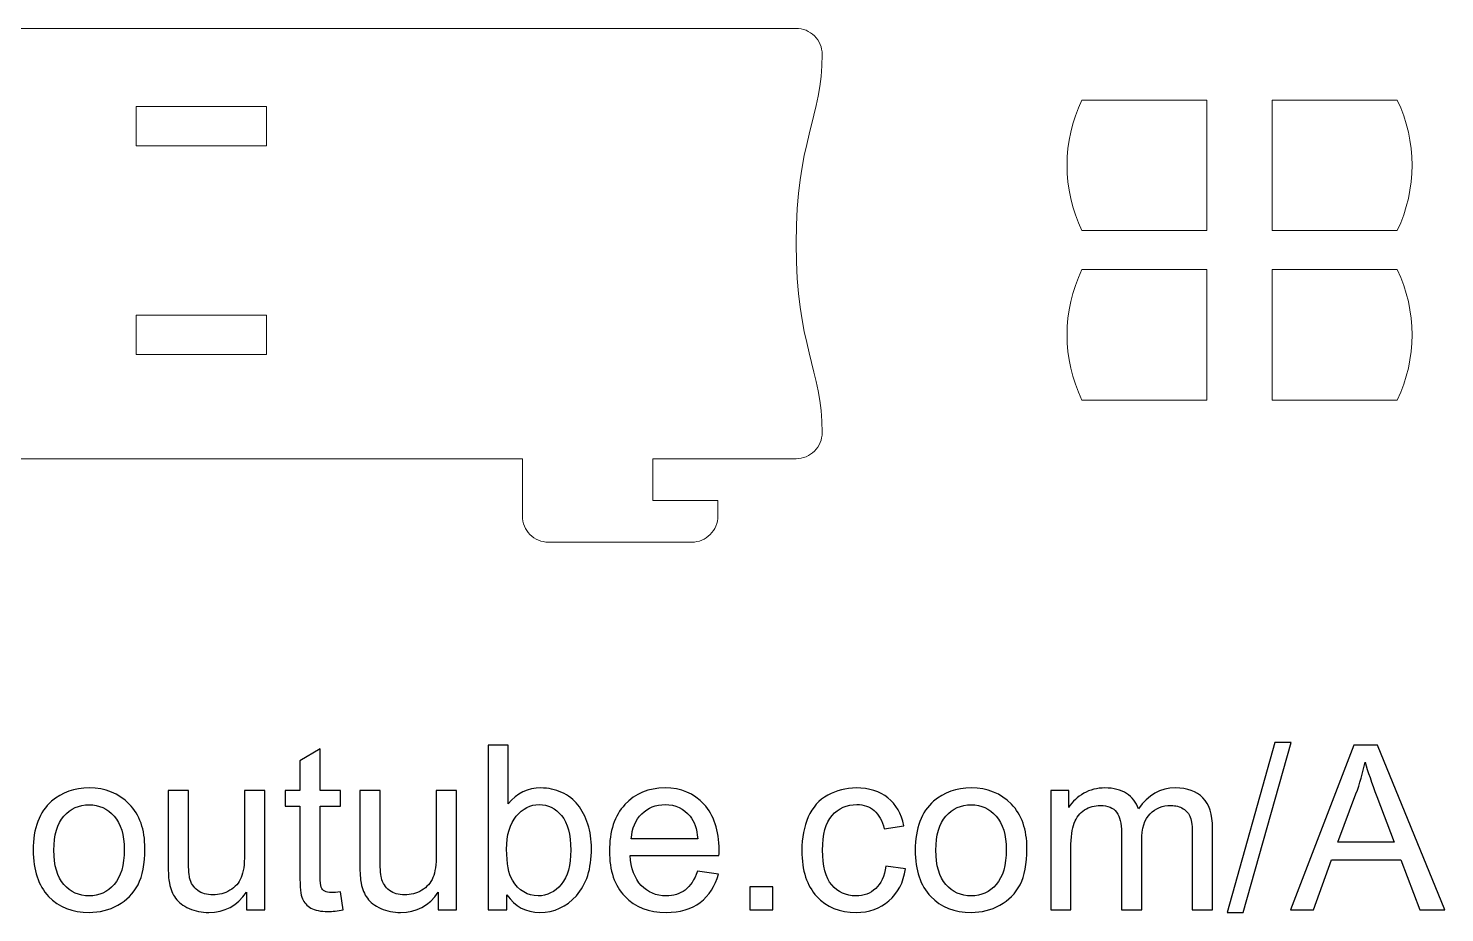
# Model space of a CAD drawing. Header units: millimetres. Extents: x -178 to 178, y -197 to 165.
# Drawn here: x -86.8 to 21.9, y -193.9 to -126.1 of the extents above; entities that cross this region are included whole.
import ezdxf

# ---------------------------------------------------------------- set-up
doc = ezdxf.new("R2010")
doc.units = ezdxf.units.MM
doc.header["$MEASUREMENT"] = 0
doc.layers.add('Calque_par_d_faut', color=7, linetype='Continuous')
doc.layers.add('Plan 1', color=7, linetype='Continuous')

msp = doc.modelspace()

# ---------------------------------------------------------------- linework, layer by layer
at = {"layer": 'Calque_par_d_faut', "color": 1, "lineweight": 9}
for points, knots in [([(-48.8785, -159.0772), (-48.8785, -159.0772), (-48.8785, -162.2772), (-48.8785, -162.2772), (-48.8785, -162.2772), (-48.8785, -162.2772), (-48.8785, -163.4772), (-48.8785, -163.4772), (-48.8785, -163.4772), (-48.8781, -164.0079), (-48.6669, -164.5168), (-48.2914, -164.8919), (-48.2914, -164.8919), (-47.9159, -165.267), (-47.4092, -165.4775), (-46.8785, -165.4772), (-46.8785, -165.4772), (-46.8785, -165.4772), (-35.8785, -165.4772), (-35.8785, -165.4772), (-35.8785, -165.4772), (-35.3477, -165.4768), (-34.8388, -165.2657), (-34.4637, -164.8901), (-34.4637, -164.8901), (-34.0886, -164.5146), (-33.8781, -164.0079), (-33.8785, -163.4772), (-33.8785, -163.4772), (-33.8785, -163.4772), (-33.8785, -162.2772), (-33.8785, -162.2772), (-33.8785, -162.2772), (-33.8785, -162.2772), (-38.8785, -162.2772), (-38.8785, -162.2772), (-38.8785, -162.2772), (-38.8785, -162.2772), (-38.8785, -159.0772), (-38.8785, -159.0772), (-38.8785, -159.0772), (-38.8785, -159.0772), (-27.8785, -159.0772), (-27.8785, -159.0772), (-27.8785, -159.0772), (-27.3477, -159.0768), (-26.8388, -158.8657), (-26.4637, -158.4901), (-26.4637, -158.4901), (-26.0886, -158.1146), (-25.8781, -157.6079), (-25.8785, -157.0772), (-25.8785, -157.0772), (-25.8785, -157.0772), (-25.9009, -156.2039), (-25.9009, -156.2039), (-25.9009, -156.2039), (-25.9009, -156.2039), (-25.9644, -155.3877), (-25.9644, -155.3877), (-25.9644, -155.3877), (-25.9644, -155.3877), (-26.063, -154.6155), (-26.063, -154.6155), (-26.063, -154.6155), (-26.063, -154.6155), (-26.191, -153.874), (-26.191, -153.874), (-26.191, -153.874), (-26.191, -153.874), (-26.3423, -153.1502), (-26.3423, -153.1502), (-26.3423, -153.1502), (-26.3423, -153.1502), (-26.5113, -152.4307), (-26.5113, -152.4307), (-26.5113, -152.4307), (-26.5113, -152.4307), (-26.8785, -150.9522), (-26.8785, -150.9522), (-26.8785, -150.9522), (-26.8785, -150.9522), (-27.065, -150.1668), (-27.065, -150.1668), (-27.065, -150.1668), (-27.065, -150.1668), (-27.2456, -149.333), (-27.2456, -149.333), (-27.2456, -149.333), (-27.2456, -149.333), (-27.4146, -148.4378), (-27.4146, -148.4378), (-27.4146, -148.4378), (-27.4146, -148.4378), (-27.566, -147.4678), (-27.566, -147.4678), (-27.566, -147.4678), (-27.566, -147.4678), (-27.6939, -146.4099), (-27.6939, -146.4099), (-27.6939, -146.4099), (-27.6939, -146.4099), (-27.7925, -145.251), (-27.7925, -145.251), (-27.7925, -145.251), (-27.7925, -145.251), (-27.856, -143.9778), (-27.856, -143.9778), (-27.856, -143.9778), (-27.856, -143.9778), (-27.8785, -142.5772), (-27.8785, -142.5772), (-27.8785, -142.5772), (-27.8785, -142.5772), (-27.856, -141.1765), (-27.856, -141.1765), (-27.856, -141.1765), (-27.856, -141.1765), (-27.7925, -139.9033), (-27.7925, -139.9033), (-27.7925, -139.9033), (-27.7925, -139.9033), (-27.6939, -138.7444), (-27.6939, -138.7444), (-27.6939, -138.7444), (-27.6939, -138.7444), (-27.566, -137.6865), (-27.566, -137.6865), (-27.566, -137.6865), (-27.566, -137.6865), (-27.4146, -136.7166), (-27.4146, -136.7166), (-27.4146, -136.7166), (-27.4146, -136.7166), (-27.2456, -135.8213), (-27.2456, -135.8213), (-27.2456, -135.8213), (-27.2456, -135.8213), (-27.065, -134.9876), (-27.065, -134.9876), (-27.065, -134.9876), (-27.065, -134.9876), (-26.8785, -134.2022), (-26.8785, -134.2022), (-26.8785, -134.2022), (-26.8785, -134.2022), (-26.5113, -132.7236), (-26.5113, -132.7236), (-26.5113, -132.7236), (-26.5113, -132.7236), (-26.3423, -132.0042), (-26.3423, -132.0042), (-26.3423, -132.0042), (-26.3423, -132.0042), (-26.191, -131.2803), (-26.191, -131.2803), (-26.191, -131.2803), (-26.191, -131.2803), (-26.063, -130.5388), (-26.063, -130.5388), (-26.063, -130.5388), (-26.063, -130.5388), (-25.9644, -129.7666), (-25.9644, -129.7666), (-25.9644, -129.7666), (-25.9644, -129.7666), (-25.9009, -128.9505), (-25.9009, -128.9505), (-25.9009, -128.9505), (-25.9009, -128.9505), (-25.8785, -128.0772), (-25.8785, -128.0772), (-25.8785, -128.0772), (-25.8788, -127.5464), (-26.09, -127.0375), (-26.4655, -126.6624), (-26.4655, -126.6624), (-26.841, -126.2874), (-27.3477, -126.0768), (-27.8785, -126.0772), (-27.8785, -126.0772), (-27.8785, -126.0772), (-173.6285, -126.0772), (-173.6285, -126.0772), (-173.6285, -126.0772), (-174.1592, -126.0775), (-174.6681, -126.2887), (-175.0432, -126.6642), (-175.0432, -126.6642), (-175.4183, -127.0398), (-175.6288, -127.5464), (-175.6285, -128.0772), (-175.6285, -128.0772), (-175.6285, -128.0772), (-175.606, -128.9505), (-175.606, -128.9505), (-175.606, -128.9505), (-175.606, -128.9505), (-175.5425, -129.7666), (-175.5425, -129.7666), (-175.5425, -129.7666), (-175.5425, -129.7666), (-175.4439, -130.5388), (-175.4439, -130.5388), (-175.4439, -130.5388), (-175.4439, -130.5388), (-175.316, -131.2803), (-175.316, -131.2803), (-175.316, -131.2803), (-175.316, -131.2803), (-175.1646, -132.0042), (-175.1646, -132.0042), (-175.1646, -132.0042), (-175.1646, -132.0042), (-174.9956, -132.7236), (-174.9956, -132.7236), (-174.9956, -132.7236), (-174.9956, -132.7236), (-174.6285, -134.2022), (-174.6285, -134.2022), (-174.6285, -134.2022), (-174.6285, -134.2022), (-174.4419, -134.9876), (-174.4419, -134.9876), (-174.4419, -134.9876), (-174.4419, -134.9876), (-174.2613, -135.8213), (-174.2613, -135.8213), (-174.2613, -135.8213), (-174.2613, -135.8213), (-174.0923, -136.7166), (-174.0923, -136.7166), (-174.0923, -136.7166), (-174.0923, -136.7166), (-173.941, -137.6865), (-173.941, -137.6865), (-173.941, -137.6865), (-173.941, -137.6865), (-173.813, -138.7444), (-173.813, -138.7444), (-173.813, -138.7444), (-173.813, -138.7444), (-173.7144, -139.9033), (-173.7144, -139.9033), (-173.7144, -139.9033), (-173.7144, -139.9033), (-173.6509, -141.1765), (-173.6509, -141.1765), (-173.6509, -141.1765), (-173.6509, -141.1765), (-173.6285, -142.5772), (-173.6285, -142.5772), (-173.6285, -142.5772), (-173.6285, -142.5772), (-173.6509, -143.9778), (-173.6509, -143.9778), (-173.6509, -143.9778), (-173.6509, -143.9778), (-173.7144, -145.251), (-173.7144, -145.251), (-173.7144, -145.251), (-173.7144, -145.251), (-173.813, -146.4099), (-173.813, -146.4099), (-173.813, -146.4099), (-173.813, -146.4099), (-173.941, -147.4678), (-173.941, -147.4678), (-173.941, -147.4678), (-173.941, -147.4678), (-174.0923, -148.4378), (-174.0923, -148.4378), (-174.0923, -148.4378), (-174.0923, -148.4378), (-174.2613, -149.333), (-174.2613, -149.333), (-174.2613, -149.333), (-174.2613, -149.333), (-174.4419, -150.1668), (-174.4419, -150.1668), (-174.4419, -150.1668), (-174.4419, -150.1668), (-174.6285, -150.9522), (-174.6285, -150.9522), (-174.6285, -150.9522), (-174.6285, -150.9522), (-174.9956, -152.4307), (-174.9956, -152.4307), (-174.9956, -152.4307), (-174.9956, -152.4307), (-175.1646, -153.1502), (-175.1646, -153.1502), (-175.1646, -153.1502), (-175.1646, -153.1502), (-175.316, -153.874), (-175.316, -153.874), (-175.316, -153.874), (-175.316, -153.874), (-175.4439, -154.6155), (-175.4439, -154.6155), (-175.4439, -154.6155), (-175.4439, -154.6155), (-175.5425, -155.3877), (-175.5425, -155.3877), (-175.5425, -155.3877), (-175.5425, -155.3877), (-175.606, -156.2039), (-175.606, -156.2039), (-175.606, -156.2039), (-175.606, -156.2039), (-175.6285, -157.0772), (-175.6285, -157.0772), (-175.6285, -157.0772), (-175.6281, -157.6079), (-175.4169, -158.1168), (-175.0414, -158.4919), (-175.0414, -158.4919), (-174.6659, -158.867), (-174.1592, -159.0775), (-173.6285, -159.0772), (-173.6285, -159.0772), (-173.6285, -159.0772), (-167.6285, -159.0772), (-167.6285, -159.0772), (-167.6285, -159.0772), (-167.6285, -159.0772), (-167.6285, -163.4772), (-167.6285, -163.4772), (-167.6285, -163.4772), (-167.6281, -164.0079), (-167.4169, -164.5168), (-167.0414, -164.8919), (-167.0414, -164.8919), (-166.6659, -165.267), (-166.1592, -165.4775), (-165.6285, -165.4772), (-165.6285, -165.4772), (-165.6285, -165.4772), (-154.6285, -165.4772), (-154.6285, -165.4772), (-154.6285, -165.4772), (-154.0977, -165.4768), (-153.5888, -165.2657), (-153.2137, -164.8901), (-153.2137, -164.8901), (-152.8386, -164.5146), (-152.6281, -164.0079), (-152.6285, -163.4772), (-152.6285, -163.4772), (-152.6285, -163.4772), (-152.6285, -162.2772), (-152.6285, -162.2772), (-152.6285, -162.2772), (-152.6285, -162.2772), (-157.6285, -162.2772), (-157.6285, -162.2772), (-157.6285, -162.2772), (-157.6285, -162.2772), (-157.6285, -159.0772), (-157.6285, -159.0772), (-157.6285, -159.0772), (-157.6285, -159.0772), (-48.8785, -159.0772), (-48.8785, -159.0772), (-48.8785, -159.0772), (-48.8785, -159.0772), (-48.8785, -159.0772), (-48.8785, -159.0772)], [0, 0, 0, 0, 0.01075269, 0.01075269, 0.01075269, 0.01075269, 0.02150538, 0.02150538, 0.02150538, 0.02150538, 0.03225806, 0.03225806, 0.03225806, 0.03225806, 0.04301075, 0.04301075, 0.04301075, 0.04301075, 0.05376344, 0.05376344, 0.05376344, 0.05376344, 0.06451613, 0.06451613, 0.06451613, 0.06451613, 0.07526882, 0.07526882, 0.07526882, 0.07526882, 0.08602151, 0.08602151, 0.08602151, 0.08602151, 0.09677419, 0.09677419, 0.09677419, 0.09677419, 0.10752688, 0.10752688, 0.10752688, 0.10752688, 0.11827957, 0.11827957, 0.11827957, 0.11827957, 0.12903226, 0.12903226, 0.12903226, 0.12903226, 0.13978495, 0.13978495, 0.13978495, 0.13978495, 0.15053763, 0.15053763, 0.15053763, 0.15053763, 0.16129032, 0.16129032, 0.16129032, 0.16129032, 0.17204301, 0.17204301, 0.17204301, 0.17204301, 0.1827957, 0.1827957, 0.1827957, 0.1827957, 0.19354839, 0.19354839, 0.19354839, 0.19354839, 0.20430108, 0.20430108, 0.20430108, 0.20430108, 0.21505376, 0.21505376, 0.21505376, 0.21505376, 0.22580645, 0.22580645, 0.22580645, 0.22580645, 0.23655914, 0.23655914, 0.23655914, 0.23655914, 0.24731183, 0.24731183, 0.24731183, 0.24731183, 0.25806452, 0.25806452, 0.25806452, 0.25806452, 0.2688172, 0.2688172, 0.2688172, 0.2688172, 0.27956989, 0.27956989, 0.27956989, 0.27956989, 0.29032258, 0.29032258, 0.29032258, 0.29032258, 0.30107527, 0.30107527, 0.30107527, 0.30107527, 0.31182796, 0.31182796, 0.31182796, 0.31182796, 0.32258065, 0.32258065, 0.32258065, 0.32258065, 0.33333333, 0.33333333, 0.33333333, 0.33333333, 0.34408602, 0.34408602, 0.34408602, 0.34408602, 0.35483871, 0.35483871, 0.35483871, 0.35483871, 0.3655914, 0.3655914, 0.3655914, 0.3655914, 0.37634409, 0.37634409, 0.37634409, 0.37634409, 0.38709677, 0.38709677, 0.38709677, 0.38709677, 0.39784946, 0.39784946, 0.39784946, 0.39784946, 0.40860215, 0.40860215, 0.40860215, 0.40860215, 0.41935484, 0.41935484, 0.41935484, 0.41935484, 0.43010753, 0.43010753, 0.43010753, 0.43010753, 0.44086022, 0.44086022, 0.44086022, 0.44086022, 0.4516129, 0.4516129, 0.4516129, 0.4516129, 0.46236559, 0.46236559, 0.46236559, 0.46236559, 0.47311828, 0.47311828, 0.47311828, 0.47311828, 0.48387097, 0.48387097, 0.48387097, 0.48387097, 0.49462366, 0.49462366, 0.49462366, 0.49462366, 0.50537634, 0.50537634, 0.50537634, 0.50537634, 0.51612903, 0.51612903, 0.51612903, 0.51612903, 0.52688172, 0.52688172, 0.52688172, 0.52688172, 0.53763441, 0.53763441, 0.53763441, 0.53763441, 0.5483871, 0.5483871, 0.5483871, 0.5483871, 0.55913978, 0.55913978, 0.55913978, 0.55913978, 0.56989247, 0.56989247, 0.56989247, 0.56989247, 0.58064516, 0.58064516, 0.58064516, 0.58064516, 0.59139785, 0.59139785, 0.59139785, 0.59139785, 0.60215054, 0.60215054, 0.60215054, 0.60215054, 0.61290323, 0.61290323, 0.61290323, 0.61290323, 0.62365591, 0.62365591, 0.62365591, 0.62365591, 0.6344086, 0.6344086, 0.6344086, 0.6344086, 0.64516129, 0.64516129, 0.64516129, 0.64516129, 0.65591398, 0.65591398, 0.65591398, 0.65591398, 0.66666667, 0.66666667, 0.66666667, 0.66666667, 0.67741935, 0.67741935, 0.67741935, 0.67741935, 0.68817204, 0.68817204, 0.68817204, 0.68817204, 0.69892473, 0.69892473, 0.69892473, 0.69892473, 0.70967742, 0.70967742, 0.70967742, 0.70967742, 0.72043011, 0.72043011, 0.72043011, 0.72043011, 0.7311828, 0.7311828, 0.7311828, 0.7311828, 0.74193548, 0.74193548, 0.74193548, 0.74193548, 0.75268817, 0.75268817, 0.75268817, 0.75268817, 0.76344086, 0.76344086, 0.76344086, 0.76344086, 0.77419355, 0.77419355, 0.77419355, 0.77419355, 0.78494624, 0.78494624, 0.78494624, 0.78494624, 0.79569892, 0.79569892, 0.79569892, 0.79569892, 0.80645161, 0.80645161, 0.80645161, 0.80645161, 0.8172043, 0.8172043, 0.8172043, 0.8172043, 0.82795699, 0.82795699, 0.82795699, 0.82795699, 0.83870968, 0.83870968, 0.83870968, 0.83870968, 0.84946237, 0.84946237, 0.84946237, 0.84946237, 0.86021505, 0.86021505, 0.86021505, 0.86021505, 0.87096774, 0.87096774, 0.87096774, 0.87096774, 0.88172043, 0.88172043, 0.88172043, 0.88172043, 0.89247312, 0.89247312, 0.89247312, 0.89247312, 0.90322581, 0.90322581, 0.90322581, 0.90322581, 0.91397849, 0.91397849, 0.91397849, 0.91397849, 0.92473118, 0.92473118, 0.92473118, 0.92473118, 0.93548387, 0.93548387, 0.93548387, 0.93548387, 0.94623656, 0.94623656, 0.94623656, 0.94623656, 0.95698925, 0.95698925, 0.95698925, 0.95698925, 0.96774194, 0.96774194, 0.96774194, 0.96774194, 0.97849462, 0.97849462, 0.97849462, 0.97849462, 1, 1, 1, 1]), ([(-68.5035, -135.0772), (-68.5035, -135.0772), (-78.5035, -135.0772), (-78.5035, -135.0772), (-78.5035, -135.0772), (-78.5035, -135.0772), (-78.5035, -132.0772), (-78.5035, -132.0772), (-78.5035, -132.0772), (-78.5035, -132.0772), (-68.5035, -132.0772), (-68.5035, -132.0772), (-68.5035, -132.0772), (-68.5035, -132.0772), (-68.5035, -135.0772), (-68.5035, -135.0772), (-68.5035, -135.0772), (-68.5035, -135.0772), (-68.5035, -135.0772), (-68.5035, -135.0772)], [0, 0, 0, 0, 0.16666667, 0.16666667, 0.16666667, 0.16666667, 0.33333333, 0.33333333, 0.33333333, 0.33333333, 0.5, 0.5, 0.5, 0.5, 0.66666667, 0.66666667, 0.66666667, 0.66666667, 1, 1, 1, 1]), ([(-5.9545, -141.5772), (-7.468, -138.4168), (-7.4671, -134.7379), (-5.9545, -131.5772), (-5.9545, -131.5772), (-5.9545, -131.5772), (3.6455, -131.5772), (3.6455, -131.5772), (3.6455, -131.5772), (3.6455, -131.5772), (3.6455, -141.5772), (3.6455, -141.5772), (3.6455, -141.5772), (3.6455, -141.5772), (-5.9545, -141.5772), (-5.9545, -141.5772), (-5.9545, -141.5772), (-5.9545, -141.5772), (-5.9545, -141.5772), (-5.9545, -141.5772)], [0, 0, 0, 0, 0.16666667, 0.16666667, 0.16666667, 0.16666667, 0.33333333, 0.33333333, 0.33333333, 0.33333333, 0.5, 0.5, 0.5, 0.5, 0.66666667, 0.66666667, 0.66666667, 0.66666667, 1, 1, 1, 1]), ([(18.2455, -141.5772), (19.7591, -138.4145), (19.76, -134.7394), (18.2455, -131.5772), (18.2455, -131.5772), (18.2455, -131.5772), (8.6455, -131.5772), (8.6455, -131.5772), (8.6455, -131.5772), (8.6455, -131.5772), (8.6455, -141.5772), (8.6455, -141.5772), (8.6455, -141.5772), (8.6455, -141.5772), (18.2455, -141.5772), (18.2455, -141.5772), (18.2455, -141.5772), (18.2455, -141.5772), (18.2455, -141.5772), (18.2455, -141.5772)], [0, 0, 0, 0, 0.16666667, 0.16666667, 0.16666667, 0.16666667, 0.33333333, 0.33333333, 0.33333333, 0.33333333, 0.5, 0.5, 0.5, 0.5, 0.66666667, 0.66666667, 0.66666667, 0.66666667, 1, 1, 1, 1]), ([(-5.9545, -154.5772), (-7.468, -151.4168), (-7.4671, -147.7379), (-5.9545, -144.5772), (-5.9545, -144.5772), (-5.9545, -144.5772), (3.6455, -144.5772), (3.6455, -144.5772), (3.6455, -144.5772), (3.6455, -144.5772), (3.6455, -154.5772), (3.6455, -154.5772), (3.6455, -154.5772), (3.6455, -154.5772), (-5.9545, -154.5772), (-5.9545, -154.5772), (-5.9545, -154.5772), (-5.9545, -154.5772), (-5.9545, -154.5772), (-5.9545, -154.5772)], [0, 0, 0, 0, 0.16666667, 0.16666667, 0.16666667, 0.16666667, 0.33333333, 0.33333333, 0.33333333, 0.33333333, 0.5, 0.5, 0.5, 0.5, 0.66666667, 0.66666667, 0.66666667, 0.66666667, 1, 1, 1, 1]), ([(18.2455, -154.5772), (19.7591, -151.4145), (19.76, -147.7394), (18.2455, -144.5772), (18.2455, -144.5772), (18.2455, -144.5772), (8.6455, -144.5772), (8.6455, -144.5772), (8.6455, -144.5772), (8.6455, -144.5772), (8.6455, -154.5772), (8.6455, -154.5772), (8.6455, -154.5772), (8.6455, -154.5772), (18.2455, -154.5772), (18.2455, -154.5772), (18.2455, -154.5772), (18.2455, -154.5772), (18.2455, -154.5772), (18.2455, -154.5772)], [0, 0, 0, 0, 0.16666667, 0.16666667, 0.16666667, 0.16666667, 0.33333333, 0.33333333, 0.33333333, 0.33333333, 0.5, 0.5, 0.5, 0.5, 0.66666667, 0.66666667, 0.66666667, 0.66666667, 1, 1, 1, 1]), ([(-68.5035, -151.0772), (-68.5035, -151.0772), (-78.5035, -151.0772), (-78.5035, -151.0772), (-78.5035, -151.0772), (-78.5035, -151.0772), (-78.5035, -148.0772), (-78.5035, -148.0772), (-78.5035, -148.0772), (-78.5035, -148.0772), (-68.5035, -148.0772), (-68.5035, -148.0772), (-68.5035, -148.0772), (-68.5035, -148.0772), (-68.5035, -151.0772), (-68.5035, -151.0772), (-68.5035, -151.0772), (-68.5035, -151.0772), (-68.5035, -151.0772), (-68.5035, -151.0772)], [0, 0, 0, 0, 0.16666667, 0.16666667, 0.16666667, 0.16666667, 0.33333333, 0.33333333, 0.33333333, 0.33333333, 0.5, 0.5, 0.5, 0.5, 0.66666667, 0.66666667, 0.66666667, 0.66666667, 1, 1, 1, 1])]:
    msp.add_open_spline(points, degree=3, knots=knots, dxfattribs=at)
at = {"layer": 'Plan 1', "color": 177}
for points, knots in [([(-62.8361, -192.2912), (-62.8361, -192.2912), (-62.6245, -193.6611), (-62.6245, -193.6611), (-62.6245, -193.6611), (-63.0596, -193.7522), (-63.4505, -193.7993), (-63.7916, -193.7993), (-63.7916, -193.7993), (-64.3531, -193.7993), (-64.7882, -193.7111), (-65.0998, -193.5317), (-65.0998, -193.5317), (-65.4085, -193.3524), (-65.626, -193.1202), (-65.7524, -192.8291), (-65.7524, -192.8291), (-65.8788, -192.5381), (-65.9406, -191.9266), (-65.9406, -190.9947), (-65.9406, -190.9947), (-65.9406, -190.9947), (-65.9406, -185.7207), (-65.9406, -185.7207), (-65.9406, -185.7207), (-65.9406, -185.7207), (-67.0871, -185.7207), (-67.0871, -185.7207), (-67.0871, -185.7207), (-67.0871, -185.7207), (-67.0871, -184.5213), (-67.0871, -184.5213), (-67.0871, -184.5213), (-67.0871, -184.5213), (-65.9406, -184.5213), (-65.9406, -184.5213), (-65.9406, -184.5213), (-65.9406, -184.5213), (-65.9406, -182.2576), (-65.9406, -182.2576), (-65.9406, -182.2576), (-65.9406, -182.2576), (-64.3883, -181.3257), (-64.3883, -181.3257), (-64.3883, -181.3257), (-64.3883, -181.3257), (-64.3883, -184.5213), (-64.3883, -184.5213), (-64.3883, -184.5213), (-64.3883, -184.5213), (-62.8361, -184.5213), (-62.8361, -184.5213), (-62.8361, -184.5213), (-62.8361, -184.5213), (-62.8361, -185.7207), (-62.8361, -185.7207), (-62.8361, -185.7207), (-62.8361, -185.7207), (-64.3883, -185.7207), (-64.3883, -185.7207), (-64.3883, -185.7207), (-64.3883, -185.7207), (-64.3883, -191.0829), (-64.3883, -191.0829), (-64.3883, -191.0829), (-64.3883, -191.5268), (-64.3619, -191.812), (-64.306, -191.9384), (-64.306, -191.9384), (-64.2531, -192.0648), (-64.1649, -192.1647), (-64.0414, -192.2412), (-64.0414, -192.2412), (-63.918, -192.3147), (-63.7416, -192.3529), (-63.5123, -192.3529), (-63.5123, -192.3529), (-63.3418, -192.3529), (-63.1154, -192.3323), (-62.8361, -192.2912)], [0, 0, 0, 0, 0.04761905, 0.04761905, 0.04761905, 0.04761905, 0.0952381, 0.0952381, 0.0952381, 0.0952381, 0.14285714, 0.14285714, 0.14285714, 0.14285714, 0.19047619, 0.19047619, 0.19047619, 0.19047619, 0.23809524, 0.23809524, 0.23809524, 0.23809524, 0.28571429, 0.28571429, 0.28571429, 0.28571429, 0.33333333, 0.33333333, 0.33333333, 0.33333333, 0.38095238, 0.38095238, 0.38095238, 0.38095238, 0.42857143, 0.42857143, 0.42857143, 0.42857143, 0.47619048, 0.47619048, 0.47619048, 0.47619048, 0.52380952, 0.52380952, 0.52380952, 0.52380952, 0.57142857, 0.57142857, 0.57142857, 0.57142857, 0.61904762, 0.61904762, 0.61904762, 0.61904762, 0.66666667, 0.66666667, 0.66666667, 0.66666667, 0.71428571, 0.71428571, 0.71428571, 0.71428571, 0.76190476, 0.76190476, 0.76190476, 0.76190476, 0.80952381, 0.80952381, 0.80952381, 0.80952381, 0.85714286, 0.85714286, 0.85714286, 0.85714286, 0.9047619, 0.9047619, 0.9047619, 0.9047619, 1, 1, 1, 1]), ([(-50.0657, -193.6758), (-50.0657, -193.6758), (-51.5121, -193.6758), (-51.5121, -193.6758), (-51.5121, -193.6758), (-51.5121, -193.6758), (-51.5121, -181.0464), (-51.5121, -181.0464), (-51.5121, -181.0464), (-51.5121, -181.0464), (-49.9599, -181.0464), (-49.9599, -181.0464), (-49.9599, -181.0464), (-49.9599, -181.0464), (-49.9599, -185.5531), (-49.9599, -185.5531), (-49.9599, -185.5531), (-49.3043, -184.7359), (-48.4694, -184.3272), (-47.4522, -184.3272), (-47.4522, -184.3272), (-46.8907, -184.3272), (-46.3557, -184.4389), (-45.853, -184.6653), (-45.853, -184.6653), (-45.3503, -184.8917), (-44.9387, -185.2121), (-44.6124, -185.6207), (-44.6124, -185.6207), (-44.289, -186.0323), (-44.0332, -186.5262), (-43.851, -187.1053), (-43.851, -187.1053), (-43.6658, -187.6815), (-43.5746, -188.3018), (-43.5746, -188.9604), (-43.5746, -188.9604), (-43.5746, -190.5243), (-43.9627, -191.7355), (-44.7358, -192.5881), (-44.7358, -192.5881), (-45.5119, -193.4436), (-46.4409, -193.8698), (-47.5257, -193.8698), (-47.5257, -193.8698), (-48.6046, -193.8698), (-49.4513, -193.42), (-50.0657, -192.5234), (-50.0657, -192.5234), (-50.0657, -192.5234), (-50.0657, -193.6758), (-50.0657, -193.6758)], [0, 0, 0, 0, 0.07142857, 0.07142857, 0.07142857, 0.07142857, 0.14285714, 0.14285714, 0.14285714, 0.14285714, 0.21428571, 0.21428571, 0.21428571, 0.21428571, 0.28571429, 0.28571429, 0.28571429, 0.28571429, 0.35714286, 0.35714286, 0.35714286, 0.35714286, 0.42857143, 0.42857143, 0.42857143, 0.42857143, 0.5, 0.5, 0.5, 0.5, 0.57142857, 0.57142857, 0.57142857, 0.57142857, 0.64285714, 0.64285714, 0.64285714, 0.64285714, 0.71428571, 0.71428571, 0.71428571, 0.71428571, 0.78571429, 0.78571429, 0.78571429, 0.78571429, 0.85714286, 0.85714286, 0.85714286, 0.85714286, 1, 1, 1, 1]), ([(5.1848, -193.8875), (5.1848, -193.8875), (8.8537, -180.8348), (8.8537, -180.8348), (8.8537, -180.8348), (8.8537, -180.8348), (10.1031, -180.8348), (10.1031, -180.8348), (10.1031, -180.8348), (10.1031, -180.8348), (6.4342, -193.8875), (6.4342, -193.8875), (6.4342, -193.8875), (6.4342, -193.8875), (5.1848, -193.8875), (5.1848, -193.8875)], [0, 0, 0, 0, 0.2, 0.2, 0.2, 0.2, 0.4, 0.4, 0.4, 0.4, 0.6, 0.6, 0.6, 0.6, 1, 1, 1, 1]), ([(10.0589, -193.6758), (10.0589, -193.6758), (14.9037, -181.0464), (14.9037, -181.0464), (14.9037, -181.0464), (14.9037, -181.0464), (16.7411, -181.0464), (16.7411, -181.0464), (16.7411, -181.0464), (16.7411, -181.0464), (21.8828, -193.6758), (21.8828, -193.6758), (21.8828, -193.6758), (21.8828, -193.6758), (19.9808, -193.6758), (19.9808, -193.6758), (19.9808, -193.6758), (19.9808, -193.6758), (18.5197, -189.8482), (18.5197, -189.8482), (18.5197, -189.8482), (18.5197, -189.8482), (13.2016, -189.8482), (13.2016, -189.8482), (13.2016, -189.8482), (13.2016, -189.8482), (11.8316, -193.6758), (11.8316, -193.6758), (11.8316, -193.6758), (11.8316, -193.6758), (10.0589, -193.6758), (10.0589, -193.6758)], [0, 0, 0, 0, 0.11111111, 0.11111111, 0.11111111, 0.11111111, 0.22222222, 0.22222222, 0.22222222, 0.22222222, 0.33333333, 0.33333333, 0.33333333, 0.33333333, 0.44444444, 0.44444444, 0.44444444, 0.44444444, 0.55555556, 0.55555556, 0.55555556, 0.55555556, 0.66666667, 0.66666667, 0.66666667, 0.66666667, 0.77777778, 0.77777778, 0.77777778, 0.77777778, 1, 1, 1, 1]), ([(13.6925, -188.49), (13.6925, -188.49), (17.9964, -188.49), (17.9964, -188.49), (17.9964, -188.49), (17.9964, -188.49), (16.6794, -184.9887), (16.6794, -184.9887), (16.6794, -184.9887), (16.2825, -183.9245), (15.9826, -183.0455), (15.7739, -182.3517), (15.7739, -182.3517), (15.6005, -183.1748), (15.3682, -183.9833), (15.0772, -184.7829), (15.0772, -184.7829), (15.0772, -184.7829), (13.6925, -188.49), (13.6925, -188.49)], [0, 0, 0, 0, 0.16666667, 0.16666667, 0.16666667, 0.16666667, 0.33333333, 0.33333333, 0.33333333, 0.33333333, 0.5, 0.5, 0.5, 0.5, 0.66666667, 0.66666667, 0.66666667, 0.66666667, 1, 1, 1, 1]), ([(-86.4074, -189.0985), (-86.4074, -187.4081), (-85.9371, -186.1558), (-84.9934, -185.3415), (-84.9934, -185.3415), (-84.2084, -184.6653), (-83.2471, -184.3272), (-82.1153, -184.3272), (-82.1153, -184.3272), (-80.86, -184.3272), (-79.8311, -184.7388), (-79.0315, -185.562), (-79.0315, -185.562), (-78.2348, -186.3822), (-77.835, -187.5199), (-77.835, -188.9692), (-77.835, -188.9692), (-77.835, -190.1451), (-78.0114, -191.0682), (-78.3641, -191.7414), (-78.3641, -191.7414), (-78.7169, -192.4146), (-79.2314, -192.9379), (-79.9075, -193.3113), (-79.9075, -193.3113), (-80.5807, -193.6846), (-81.3186, -193.8698), (-82.1153, -193.8698), (-82.1153, -193.8698), (-83.3971, -193.8698), (-84.4319, -193.4612), (-85.2227, -192.641), (-85.2227, -192.641), (-86.0135, -191.8208), (-86.4074, -190.639), (-86.4074, -189.0985)], [0, 0, 0, 0, 0.1, 0.1, 0.1, 0.1, 0.2, 0.2, 0.2, 0.2, 0.3, 0.3, 0.3, 0.3, 0.4, 0.4, 0.4, 0.4, 0.5, 0.5, 0.5, 0.5, 0.6, 0.6, 0.6, 0.6, 0.7, 0.7, 0.7, 0.7, 0.8, 0.8, 0.8, 0.8, 1, 1, 1, 1]), ([(-70.0357, -193.6758), (-70.0357, -193.6758), (-70.0357, -192.3147), (-70.0357, -192.3147), (-70.0357, -192.3147), (-70.7471, -193.3524), (-71.7114, -193.8698), (-72.9314, -193.8698), (-72.9314, -193.8698), (-73.4694, -193.8698), (-73.9721, -193.7669), (-74.4395, -193.5611), (-74.4395, -193.5611), (-74.9069, -193.3524), (-75.2538, -193.0937), (-75.4802, -192.7821), (-75.4802, -192.7821), (-75.7066, -192.4675), (-75.8653, -192.0854), (-75.9564, -191.6326), (-75.9564, -191.6326), (-76.0182, -191.3269), (-76.0505, -190.8448), (-76.0505, -190.1863), (-76.0505, -190.1863), (-76.0505, -190.1863), (-76.0505, -184.5213), (-76.0505, -184.5213), (-76.0505, -184.5213), (-76.0505, -184.5213), (-74.4983, -184.5213), (-74.4983, -184.5213), (-74.4983, -184.5213), (-74.4983, -184.5213), (-74.4983, -189.5865), (-74.4983, -189.5865), (-74.4983, -189.5865), (-74.4983, -190.395), (-74.466, -190.9418), (-74.4042, -191.2211), (-74.4042, -191.2211), (-74.3072, -191.6297), (-74.1014, -191.9472), (-73.7839, -192.1794), (-73.7839, -192.1794), (-73.4694, -192.4117), (-73.0813, -192.5293), (-72.6168, -192.5293), (-72.6168, -192.5293), (-72.1523, -192.5293), (-71.7173, -192.4117), (-71.3116, -192.1736), (-71.3116, -192.1736), (-70.9059, -191.9354), (-70.6178, -191.6091), (-70.4473, -191.2005), (-70.4473, -191.2005), (-70.2797, -190.7919), (-70.1944, -190.1951), (-70.1944, -189.416), (-70.1944, -189.416), (-70.1944, -189.416), (-70.1944, -184.5213), (-70.1944, -184.5213), (-70.1944, -184.5213), (-70.1944, -184.5213), (-68.6422, -184.5213), (-68.6422, -184.5213), (-68.6422, -184.5213), (-68.6422, -184.5213), (-68.6422, -193.6758), (-68.6422, -193.6758), (-68.6422, -193.6758), (-68.6422, -193.6758), (-70.0357, -193.6758), (-70.0357, -193.6758)], [0, 0, 0, 0, 0.05, 0.05, 0.05, 0.05, 0.1, 0.1, 0.1, 0.1, 0.15, 0.15, 0.15, 0.15, 0.2, 0.2, 0.2, 0.2, 0.25, 0.25, 0.25, 0.25, 0.3, 0.3, 0.3, 0.3, 0.35, 0.35, 0.35, 0.35, 0.4, 0.4, 0.4, 0.4, 0.45, 0.45, 0.45, 0.45, 0.5, 0.5, 0.5, 0.5, 0.55, 0.55, 0.55, 0.55, 0.6, 0.6, 0.6, 0.6, 0.65, 0.65, 0.65, 0.65, 0.7, 0.7, 0.7, 0.7, 0.75, 0.75, 0.75, 0.75, 0.8, 0.8, 0.8, 0.8, 0.85, 0.85, 0.85, 0.85, 0.9, 0.9, 0.9, 0.9, 1, 1, 1, 1]), ([(-55.325, -193.6758), (-55.325, -193.6758), (-55.325, -192.3147), (-55.325, -192.3147), (-55.325, -192.3147), (-56.0364, -193.3524), (-57.0007, -193.8698), (-58.2207, -193.8698), (-58.2207, -193.8698), (-58.7587, -193.8698), (-59.2614, -193.7669), (-59.7288, -193.5611), (-59.7288, -193.5611), (-60.1962, -193.3524), (-60.5431, -193.0937), (-60.7695, -192.7821), (-60.7695, -192.7821), (-60.9959, -192.4675), (-61.1546, -192.0854), (-61.2457, -191.6326), (-61.2457, -191.6326), (-61.3075, -191.3269), (-61.3398, -190.8448), (-61.3398, -190.1863), (-61.3398, -190.1863), (-61.3398, -190.1863), (-61.3398, -184.5213), (-61.3398, -184.5213), (-61.3398, -184.5213), (-61.3398, -184.5213), (-59.7876, -184.5213), (-59.7876, -184.5213), (-59.7876, -184.5213), (-59.7876, -184.5213), (-59.7876, -189.5865), (-59.7876, -189.5865), (-59.7876, -189.5865), (-59.7876, -190.395), (-59.7553, -190.9418), (-59.6935, -191.2211), (-59.6935, -191.2211), (-59.5965, -191.6297), (-59.3907, -191.9472), (-59.0732, -192.1794), (-59.0732, -192.1794), (-58.7587, -192.4117), (-58.3706, -192.5293), (-57.9061, -192.5293), (-57.9061, -192.5293), (-57.4416, -192.5293), (-57.0066, -192.4117), (-56.6009, -192.1736), (-56.6009, -192.1736), (-56.1952, -191.9354), (-55.9071, -191.6091), (-55.7366, -191.2005), (-55.7366, -191.2005), (-55.569, -190.7919), (-55.4837, -190.1951), (-55.4837, -189.416), (-55.4837, -189.416), (-55.4837, -189.416), (-55.4837, -184.5213), (-55.4837, -184.5213), (-55.4837, -184.5213), (-55.4837, -184.5213), (-53.9315, -184.5213), (-53.9315, -184.5213), (-53.9315, -184.5213), (-53.9315, -184.5213), (-53.9315, -193.6758), (-53.9315, -193.6758), (-53.9315, -193.6758), (-53.9315, -193.6758), (-55.325, -193.6758), (-55.325, -193.6758)], [0, 0, 0, 0, 0.05, 0.05, 0.05, 0.05, 0.1, 0.1, 0.1, 0.1, 0.15, 0.15, 0.15, 0.15, 0.2, 0.2, 0.2, 0.2, 0.25, 0.25, 0.25, 0.25, 0.3, 0.3, 0.3, 0.3, 0.35, 0.35, 0.35, 0.35, 0.4, 0.4, 0.4, 0.4, 0.45, 0.45, 0.45, 0.45, 0.5, 0.5, 0.5, 0.5, 0.55, 0.55, 0.55, 0.55, 0.6, 0.6, 0.6, 0.6, 0.65, 0.65, 0.65, 0.65, 0.7, 0.7, 0.7, 0.7, 0.75, 0.75, 0.75, 0.75, 0.8, 0.8, 0.8, 0.8, 0.85, 0.85, 0.85, 0.85, 0.9, 0.9, 0.9, 0.9, 1, 1, 1, 1]), ([(-35.4402, -190.7125), (-35.4402, -190.7125), (-33.8351, -190.9241), (-33.8351, -190.9241), (-33.8351, -190.9241), (-34.085, -191.8561), (-34.5524, -192.5822), (-35.2344, -193.0967), (-35.2344, -193.0967), (-35.9165, -193.6111), (-36.7866, -193.8698), (-37.8479, -193.8698), (-37.8479, -193.8698), (-39.1826, -193.8698), (-40.2409, -193.4583), (-41.0229, -192.6351), (-41.0229, -192.6351), (-41.8049, -191.8149), (-42.1959, -190.6596), (-42.1959, -189.175), (-42.1959, -189.175), (-42.1959, -187.6404), (-41.8019, -186.4468), (-41.0111, -185.6002), (-41.0111, -185.6002), (-40.2203, -184.7506), (-39.1943, -184.3272), (-37.9332, -184.3272), (-37.9332, -184.3272), (-36.7131, -184.3272), (-35.7165, -184.7417), (-34.9434, -185.5737), (-34.9434, -185.5737), (-34.1702, -186.4057), (-33.7822, -187.5757), (-33.7822, -189.0838), (-33.7822, -189.0838), (-33.7822, -189.175), (-33.7851, -189.3131), (-33.791, -189.4954), (-33.791, -189.4954), (-33.791, -189.4954), (-40.6084, -189.4954), (-40.6084, -189.4954), (-40.6084, -189.4954), (-40.5496, -190.4979), (-40.2674, -191.2681), (-39.7558, -191.8002), (-39.7558, -191.8002), (-39.2472, -192.3323), (-38.6093, -192.5998), (-37.8479, -192.5998), (-37.8479, -192.5998), (-37.2805, -192.5998), (-36.7955, -192.4499), (-36.3956, -192.15), (-36.3956, -192.15), (-35.9929, -191.8502), (-35.6754, -191.371), (-35.4402, -190.7125)], [0, 0, 0, 0, 0.0625, 0.0625, 0.0625, 0.0625, 0.125, 0.125, 0.125, 0.125, 0.1875, 0.1875, 0.1875, 0.1875, 0.25, 0.25, 0.25, 0.25, 0.3125, 0.3125, 0.3125, 0.3125, 0.375, 0.375, 0.375, 0.375, 0.4375, 0.4375, 0.4375, 0.4375, 0.5, 0.5, 0.5, 0.5, 0.5625, 0.5625, 0.5625, 0.5625, 0.625, 0.625, 0.625, 0.625, 0.6875, 0.6875, 0.6875, 0.6875, 0.75, 0.75, 0.75, 0.75, 0.8125, 0.8125, 0.8125, 0.8125, 0.875, 0.875, 0.875, 0.875, 1, 1, 1, 1]), ([(-20.9941, -190.3244), (-20.9941, -190.3244), (-19.4771, -190.5361), (-19.4771, -190.5361), (-19.4771, -190.5361), (-19.6447, -191.5797), (-20.068, -192.394), (-20.753, -192.9849), (-20.753, -192.9849), (-21.438, -193.5758), (-22.2817, -193.8698), (-23.2783, -193.8698), (-23.2783, -193.8698), (-24.5277, -193.8698), (-25.5331, -193.4612), (-26.2916, -192.6439), (-26.2916, -192.6439), (-27.053, -191.8267), (-27.4322, -190.6566), (-27.4322, -189.1338), (-27.4322, -189.1338), (-27.4322, -188.146), (-27.2676, -187.2847), (-26.9413, -186.5438), (-26.9413, -186.5438), (-26.615, -185.806), (-26.1182, -185.2503), (-25.4479, -184.8829), (-25.4479, -184.8829), (-24.7805, -184.5124), (-24.0544, -184.3272), (-23.2666, -184.3272), (-23.2666, -184.3272), (-22.2758, -184.3272), (-21.4615, -184.5771), (-20.8324, -185.0798), (-20.8324, -185.0798), (-20.2003, -185.5825), (-19.7946, -186.2969), (-19.6183, -187.22), (-19.6183, -187.22), (-19.6183, -187.22), (-21.1176, -187.4493), (-21.1176, -187.4493), (-21.1176, -187.4493), (-21.2616, -186.8349), (-21.5144, -186.3733), (-21.8819, -186.0617), (-21.8819, -186.0617), (-22.2464, -185.753), (-22.6874, -185.5972), (-23.2048, -185.5972), (-23.2048, -185.5972), (-23.9868, -185.5972), (-24.6218, -185.8765), (-25.1127, -186.4351), (-25.1127, -186.4351), (-25.6008, -186.9966), (-25.8448, -187.8785), (-25.8448, -189.0897), (-25.8448, -189.0897), (-25.8448, -190.3185), (-25.6096, -191.2093), (-25.1392, -191.7649), (-25.1392, -191.7649), (-24.6659, -192.3206), (-24.0515, -192.5998), (-23.2959, -192.5998), (-23.2959, -192.5998), (-22.6845, -192.5998), (-22.1759, -192.4146), (-21.7702, -192.0413), (-21.7702, -192.0413), (-21.3616, -191.6709), (-21.1029, -191.0976), (-20.9941, -190.3244)], [0, 0, 0, 0, 0.05, 0.05, 0.05, 0.05, 0.1, 0.1, 0.1, 0.1, 0.15, 0.15, 0.15, 0.15, 0.2, 0.2, 0.2, 0.2, 0.25, 0.25, 0.25, 0.25, 0.3, 0.3, 0.3, 0.3, 0.35, 0.35, 0.35, 0.35, 0.4, 0.4, 0.4, 0.4, 0.45, 0.45, 0.45, 0.45, 0.5, 0.5, 0.5, 0.5, 0.55, 0.55, 0.55, 0.55, 0.6, 0.6, 0.6, 0.6, 0.65, 0.65, 0.65, 0.65, 0.7, 0.7, 0.7, 0.7, 0.75, 0.75, 0.75, 0.75, 0.8, 0.8, 0.8, 0.8, 0.85, 0.85, 0.85, 0.85, 0.9, 0.9, 0.9, 0.9, 1, 1, 1, 1]), ([(-18.7363, -189.0985), (-18.7363, -187.4081), (-18.266, -186.1558), (-17.3223, -185.3415), (-17.3223, -185.3415), (-16.5373, -184.6653), (-15.576, -184.3272), (-14.4442, -184.3272), (-14.4442, -184.3272), (-13.1889, -184.3272), (-12.16, -184.7388), (-11.3604, -185.562), (-11.3604, -185.562), (-10.5637, -186.3822), (-10.1639, -187.5199), (-10.1639, -188.9692), (-10.1639, -188.9692), (-10.1639, -190.1451), (-10.3403, -191.0682), (-10.693, -191.7414), (-10.693, -191.7414), (-11.0458, -192.4146), (-11.5603, -192.9379), (-12.2364, -193.3113), (-12.2364, -193.3113), (-12.9096, -193.6846), (-13.6475, -193.8698), (-14.4442, -193.8698), (-14.4442, -193.8698), (-15.726, -193.8698), (-16.7608, -193.4612), (-17.5516, -192.641), (-17.5516, -192.641), (-18.3424, -191.8208), (-18.7363, -190.639), (-18.7363, -189.0985)], [0, 0, 0, 0, 0.1, 0.1, 0.1, 0.1, 0.2, 0.2, 0.2, 0.2, 0.3, 0.3, 0.3, 0.3, 0.4, 0.4, 0.4, 0.4, 0.5, 0.5, 0.5, 0.5, 0.6, 0.6, 0.6, 0.6, 0.7, 0.7, 0.7, 0.7, 0.8, 0.8, 0.8, 0.8, 1, 1, 1, 1]), ([(-8.3441, -193.6758), (-8.3441, -193.6758), (-8.3441, -184.5213), (-8.3441, -184.5213), (-8.3441, -184.5213), (-8.3441, -184.5213), (-6.9507, -184.5213), (-6.9507, -184.5213), (-6.9507, -184.5213), (-6.9507, -184.5213), (-6.9507, -185.8148), (-6.9507, -185.8148), (-6.9507, -185.8148), (-6.6655, -185.3679), (-6.2833, -185.0063), (-5.8071, -184.7359), (-5.8071, -184.7359), (-5.3308, -184.4625), (-4.7899, -184.3272), (-4.1814, -184.3272), (-4.1814, -184.3272), (-3.5052, -184.3272), (-2.9496, -184.4683), (-2.5175, -184.7476), (-2.5175, -184.7476), (-2.0853, -185.0298), (-1.7796, -185.4208), (-1.6032, -185.9265), (-1.6032, -185.9265), (-0.8741, -184.8593), (0.0696, -184.3272), (1.2337, -184.3272), (1.2337, -184.3272), (2.1451, -184.3272), (2.8477, -184.5771), (3.3357, -185.0798), (3.3357, -185.0798), (3.8266, -185.5825), (4.0736, -186.3557), (4.0736, -187.3993), (4.0736, -187.3993), (4.0736, -187.3993), (4.0736, -193.6758), (4.0736, -193.6758), (4.0736, -193.6758), (4.0736, -193.6758), (2.5214, -193.6758), (2.5214, -193.6758), (2.5214, -193.6758), (2.5214, -193.6758), (2.5214, -187.9138), (2.5214, -187.9138), (2.5214, -187.9138), (2.5214, -187.2964), (2.4684, -186.8496), (2.3685, -186.5762), (2.3685, -186.5762), (2.2685, -186.3028), (2.0863, -186.0852), (1.8187, -185.9177), (1.8187, -185.9177), (1.5542, -185.7501), (1.2425, -185.6678), (0.8868, -185.6678), (0.8868, -185.6678), (0.2401, -185.6678), (-0.295, -185.8824), (-0.7212, -186.3087), (-0.7212, -186.3087), (-1.1475, -186.7379), (-1.3592, -187.4228), (-1.3592, -188.3636), (-1.3592, -188.3636), (-1.3592, -188.3636), (-1.3592, -193.6758), (-1.3592, -193.6758), (-1.3592, -193.6758), (-1.3592, -193.6758), (-2.9114, -193.6758), (-2.9114, -193.6758), (-2.9114, -193.6758), (-2.9114, -193.6758), (-2.9114, -187.7345), (-2.9114, -187.7345), (-2.9114, -187.7345), (-2.9114, -187.0466), (-3.0378, -186.5291), (-3.2906, -186.1852), (-3.2906, -186.1852), (-3.5434, -185.8412), (-3.958, -185.6678), (-4.5312, -185.6678), (-4.5312, -185.6678), (-4.9663, -185.6678), (-5.3691, -185.7824), (-5.7395, -186.0117), (-5.7395, -186.0117), (-6.1099, -186.241), (-6.3774, -186.5762), (-6.545, -187.0201), (-6.545, -187.0201), (-6.7096, -187.4611), (-6.7919, -188.099), (-6.7919, -188.931), (-6.7919, -188.931), (-6.7919, -188.931), (-6.7919, -193.6758), (-6.7919, -193.6758), (-6.7919, -193.6758), (-6.7919, -193.6758), (-8.3441, -193.6758), (-8.3441, -193.6758)], [0, 0, 0, 0, 0.03448276, 0.03448276, 0.03448276, 0.03448276, 0.06896552, 0.06896552, 0.06896552, 0.06896552, 0.10344828, 0.10344828, 0.10344828, 0.10344828, 0.13793103, 0.13793103, 0.13793103, 0.13793103, 0.17241379, 0.17241379, 0.17241379, 0.17241379, 0.20689655, 0.20689655, 0.20689655, 0.20689655, 0.24137931, 0.24137931, 0.24137931, 0.24137931, 0.27586207, 0.27586207, 0.27586207, 0.27586207, 0.31034483, 0.31034483, 0.31034483, 0.31034483, 0.34482759, 0.34482759, 0.34482759, 0.34482759, 0.37931034, 0.37931034, 0.37931034, 0.37931034, 0.4137931, 0.4137931, 0.4137931, 0.4137931, 0.44827586, 0.44827586, 0.44827586, 0.44827586, 0.48275862, 0.48275862, 0.48275862, 0.48275862, 0.51724138, 0.51724138, 0.51724138, 0.51724138, 0.55172414, 0.55172414, 0.55172414, 0.55172414, 0.5862069, 0.5862069, 0.5862069, 0.5862069, 0.62068966, 0.62068966, 0.62068966, 0.62068966, 0.65517241, 0.65517241, 0.65517241, 0.65517241, 0.68965517, 0.68965517, 0.68965517, 0.68965517, 0.72413793, 0.72413793, 0.72413793, 0.72413793, 0.75862069, 0.75862069, 0.75862069, 0.75862069, 0.79310345, 0.79310345, 0.79310345, 0.79310345, 0.82758621, 0.82758621, 0.82758621, 0.82758621, 0.86206897, 0.86206897, 0.86206897, 0.86206897, 0.89655172, 0.89655172, 0.89655172, 0.89655172, 0.93103448, 0.93103448, 0.93103448, 0.93103448, 1, 1, 1, 1]), ([(-84.8199, -189.1015), (-84.8199, -190.2715), (-84.5642, -191.1476), (-84.0526, -191.7267), (-84.0526, -191.7267), (-83.5382, -192.3088), (-82.8944, -192.5998), (-82.1153, -192.5998), (-82.1153, -192.5998), (-81.3451, -192.5998), (-80.7042, -192.3088), (-80.1897, -191.7238), (-80.1897, -191.7238), (-79.6782, -191.1388), (-79.4225, -190.248), (-79.4225, -189.0515), (-79.4225, -189.0515), (-79.4225, -187.9226), (-79.6812, -187.0671), (-80.1956, -186.488), (-80.1956, -186.488), (-80.7101, -185.9059), (-81.351, -185.6149), (-82.1153, -185.6149), (-82.1153, -185.6149), (-82.8944, -185.6149), (-83.5382, -185.903), (-84.0526, -186.4821), (-84.0526, -186.4821), (-84.5642, -187.0613), (-84.8199, -187.9344), (-84.8199, -189.1015)], [0, 0, 0, 0, 0.11111111, 0.11111111, 0.11111111, 0.11111111, 0.22222222, 0.22222222, 0.22222222, 0.22222222, 0.33333333, 0.33333333, 0.33333333, 0.33333333, 0.44444444, 0.44444444, 0.44444444, 0.44444444, 0.55555556, 0.55555556, 0.55555556, 0.55555556, 0.66666667, 0.66666667, 0.66666667, 0.66666667, 0.77777778, 0.77777778, 0.77777778, 0.77777778, 1, 1, 1, 1]), ([(-50.0833, -189.0309), (-50.0833, -190.1245), (-49.9334, -190.9153), (-49.6365, -191.4033), (-49.6365, -191.4033), (-49.1485, -192.2), (-48.49, -192.5998), (-47.658, -192.5998), (-47.658, -192.5998), (-46.9789, -192.5998), (-46.3939, -192.3059), (-45.9029, -191.7179), (-45.9029, -191.7179), (-45.4091, -191.1299), (-45.1621, -190.2539), (-45.1621, -189.0897), (-45.1621, -189.0897), (-45.1621, -187.8962), (-45.3973, -187.0172), (-45.8706, -186.4498), (-45.8706, -186.4498), (-46.3439, -185.8824), (-46.9172, -185.5972), (-47.5874, -185.5972), (-47.5874, -185.5972), (-48.2665, -185.5972), (-48.8516, -185.8912), (-49.3425, -186.4792), (-49.3425, -186.4792), (-49.8364, -187.0671), (-50.0833, -187.9167), (-50.0833, -189.0309)], [0, 0, 0, 0, 0.11111111, 0.11111111, 0.11111111, 0.11111111, 0.22222222, 0.22222222, 0.22222222, 0.22222222, 0.33333333, 0.33333333, 0.33333333, 0.33333333, 0.44444444, 0.44444444, 0.44444444, 0.44444444, 0.55555556, 0.55555556, 0.55555556, 0.55555556, 0.66666667, 0.66666667, 0.66666667, 0.66666667, 0.77777778, 0.77777778, 0.77777778, 0.77777778, 1, 1, 1, 1]), ([(-40.5202, -188.2254), (-40.5202, -188.2254), (-35.4226, -188.2254), (-35.4226, -188.2254), (-35.4226, -188.2254), (-35.4902, -187.4552), (-35.6871, -186.879), (-36.0076, -186.4939), (-36.0076, -186.4939), (-36.4985, -185.8971), (-37.1394, -185.5972), (-37.9243, -185.5972), (-37.9243, -185.5972), (-38.6358, -185.5972), (-39.2325, -185.8354), (-39.7176, -186.3116), (-39.7176, -186.3116), (-40.1997, -186.7878), (-40.4673, -187.4258), (-40.5202, -188.2254)], [0, 0, 0, 0, 0.16666667, 0.16666667, 0.16666667, 0.16666667, 0.33333333, 0.33333333, 0.33333333, 0.33333333, 0.5, 0.5, 0.5, 0.5, 0.66666667, 0.66666667, 0.66666667, 0.66666667, 1, 1, 1, 1]), ([(-17.1488, -189.1015), (-17.1488, -190.2715), (-16.8931, -191.1476), (-16.3815, -191.7267), (-16.3815, -191.7267), (-15.8671, -192.3088), (-15.2233, -192.5998), (-14.4442, -192.5998), (-14.4442, -192.5998), (-13.674, -192.5998), (-13.0331, -192.3088), (-12.5186, -191.7238), (-12.5186, -191.7238), (-12.0071, -191.1388), (-11.7514, -190.248), (-11.7514, -189.0515), (-11.7514, -189.0515), (-11.7514, -187.9226), (-12.0101, -187.0671), (-12.5245, -186.488), (-12.5245, -186.488), (-13.039, -185.9059), (-13.6799, -185.6149), (-14.4442, -185.6149), (-14.4442, -185.6149), (-15.2233, -185.6149), (-15.8671, -185.903), (-16.3815, -186.4821), (-16.3815, -186.4821), (-16.8931, -187.0613), (-17.1488, -187.9344), (-17.1488, -189.1015)], [0, 0, 0, 0, 0.11111111, 0.11111111, 0.11111111, 0.11111111, 0.22222222, 0.22222222, 0.22222222, 0.22222222, 0.33333333, 0.33333333, 0.33333333, 0.33333333, 0.44444444, 0.44444444, 0.44444444, 0.44444444, 0.55555556, 0.55555556, 0.55555556, 0.55555556, 0.66666667, 0.66666667, 0.66666667, 0.66666667, 0.77777778, 0.77777778, 0.77777778, 0.77777778, 1, 1, 1, 1]), ([(-31.4333, -193.6758), (-31.4333, -193.6758), (-31.4333, -191.9119), (-31.4333, -191.9119), (-31.4333, -191.9119), (-31.4333, -191.9119), (-29.6694, -191.9119), (-29.6694, -191.9119), (-29.6694, -191.9119), (-29.6694, -191.9119), (-29.6694, -193.6758), (-29.6694, -193.6758), (-29.6694, -193.6758), (-29.6694, -193.6758), (-31.4333, -193.6758), (-31.4333, -193.6758)], [0, 0, 0, 0, 0.2, 0.2, 0.2, 0.2, 0.4, 0.4, 0.4, 0.4, 0.6, 0.6, 0.6, 0.6, 1, 1, 1, 1])]:
    msp.add_open_spline(points, degree=3, knots=knots, dxfattribs=at)

doc.saveas('drawing.dxf')
